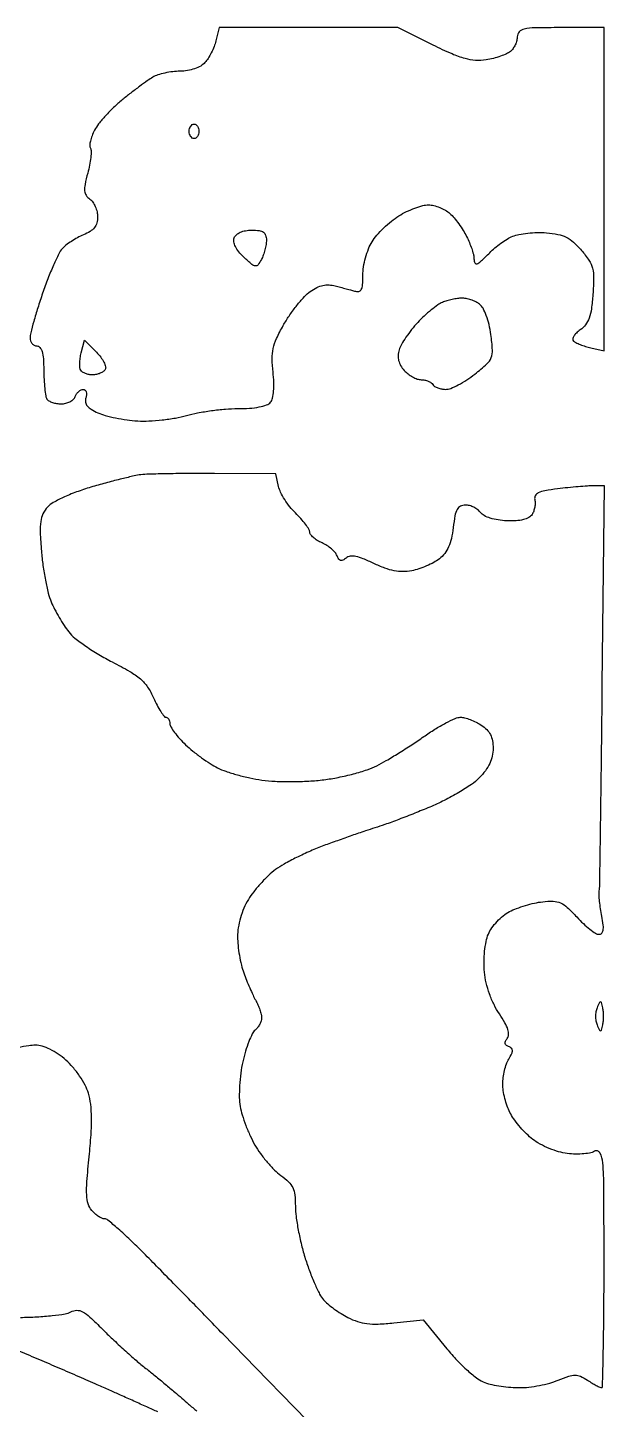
# Model space of a CAD drawing. Extents: x 0 to 102, y 0 to 135.
# Drawn here: x 91.41 to 101.53, y 111.12 to 135.36 of the extents above; entities that cross this region are included whole.
import ezdxf

# ---------------------------------------------------------------- set-up
doc = ezdxf.new("R2010")
doc.units = 0
doc.header["$MEASUREMENT"] = 0

msp = doc.modelspace()

# ---------------------------------------------------------------- linework, layer by layer
for points in [[(96.335622, 135.36), (94.770343, 135.36), (94.71228, 135.12735, -0.032558), (94.680315, 135.027446, -0.02282), (94.632081, 134.919551, -0.023116), (94.576127, 134.820045, -0.043777), (94.520797, 134.74665, -0.081279), (94.446238, 134.686956, -0.045162), (94.339754, 134.639063, -0.041574), (94.214577, 134.607193, -0.039105), (94.083238, 134.595602, 0.028632), (93.953983, 134.586915, 0.023254), (93.817119, 134.563301, 0.023847), (93.692758, 134.529547, 0.054785), (93.604389, 134.489852, 0.021069), (93.513688, 134.431231, 0.005624), (93.374433, 134.330304, 0.005691), (93.218605, 134.211897, 0.005844), (93.066896, 134.091, 0.0196), (92.919088, 133.960383, 0.017141), (92.774957, 133.812809, 0.017476), (92.653936, 133.670394, 0.048061), (92.5825, 133.559765, 0.028283), (92.539585, 133.463866, 0.03489), (92.511163, 133.370154, 0.037451), (92.49916, 133.290657, 0.158446), (92.510429, 133.244467, -0.14532), (92.524345, 133.193179, -0.020626), (92.517183, 133.082989, -0.022053), (92.497031, 132.949885, -0.017172), (92.463848, 132.807325, 0.014103), (92.416491, 132.609377, 0.072876), (92.409631, 132.497296, 0.128101), (92.436985, 132.419764, 0.086573), (92.502362, 132.351897, -0.085056), (92.553939, 132.298677, -0.048051), (92.59745, 132.21978, -0.04617), (92.627039, 132.129186, -0.055911), (92.637, 132.040387, -0.067095), (92.622808, 131.935104, -0.099664), (92.581079, 131.852268, -0.087164), (92.505753, 131.784643, -0.041272), (92.389316, 131.724733, 0.026051), (92.285346, 131.675177, 0.020279), (92.177754, 131.611057, 0.020689), (92.08217, 131.542913, 0.0459), (92.016915, 131.48182, 0.06747), (91.955961, 131.39115, 0.010442), (91.864267, 131.194466, 0.011482), (91.765695, 130.956289, 0.009759), (91.672399, 130.70064, 0.006241), (91.588228, 130.444867, 0.007905), (91.517166, 130.206411, 0.006414), (91.463499, 130.005474, 0.062121), (91.4526, 129.91809, 0.082446), (91.461584, 129.863975, 0.092418), (91.487491, 129.818021, 0.100633), (91.526075, 129.787294, 0.118538), (91.571379, 129.7764, -0.223844), (91.626035, 129.750641, -0.102652), (91.663661, 129.679303, -0.053291), (91.68588, 129.553112, -0.015016), (91.693437, 129.353156, 0.01119), (91.698507, 129.184915, 0.014059), (91.711067, 129.029461, 0.012219), (91.728286, 128.90093, 0.099316), (91.748851, 128.845556, 0.127077), (91.782658, 128.813138, 0.046458), (91.843674, 128.78598, 0.042338), (91.919037, 128.767433, 0.039189), (91.998442, 128.7612, 0.059514), (92.077574, 128.770652, 0.059626), (92.152199, 128.798477, 0.065417), (92.211377, 128.839543, 0.117307), (92.244594, 128.8881, -0.059139), (92.270138, 128.936626, -0.059466), (92.306291, 128.977723, -0.065329), (92.347081, 129.005632, -0.117936), (92.386246, 129.015, -0.184603), (92.417733, 129.002965, -0.136528), (92.438016, 128.971267, -0.095467), (92.443212, 128.923113, -0.056176), (92.431949, 128.866121, 0.114145), (92.425909, 128.790806, 0.132871), (92.454559, 128.725154, 0.089139), (92.524041, 128.664542, 0.030707), (92.642882, 128.602957, 0.038532), (92.77247, 128.557162, 0.015794), (92.954186, 128.514406, 0.015516), (93.153077, 128.480579, 0.019186), (93.340083, 128.461991, 0.026483), (93.538449, 128.460453, 0.016026), (93.772693, 128.478585, 0.016038), (94.00476, 128.511615, 0.027019), (94.196305, 128.555954, -0.023914), (94.390759, 128.602239, -0.013119), (94.63251, 128.64116, -0.013051), (94.88053, 128.667873, -0.0203), (95.095396, 128.6766, 0.017948), (95.301034, 128.683984, 0.03009), (95.4724, 128.706727, 0.03499), (95.602412, 128.7416, 0.137369), (95.670047, 128.788374, 0.119265), (95.705118, 128.860003, 0.033326), (95.724057, 128.984236, 0.029589), (95.728034, 129.140197, 0.020178), (95.714914, 129.317124, -0.025349), (95.699876, 129.552961, -0.056925), (95.717887, 129.731142, -0.05396), (95.776416, 129.906418, -0.020806), (95.893092, 130.135145, -0.020207), (95.995941, 130.301505, -0.016842), (96.11803, 130.469727, -0.017171), (96.240359, 130.616198, -0.043556), (96.341371, 130.710977, -0.038662), (96.453757, 130.786101, -0.059155), (96.56187, 130.831019, -0.065333), (96.669106, 130.846691, -0.062034), (96.778738, 130.834665, -0.003263), (96.871947, 130.811884, -0.002453), (96.974186, 130.785655, -0.00248), (97.070108, 130.760035, -0.005706), (97.14195, 130.739582, 0.105169), (97.216919, 130.733631, 0.242505), (97.262082, 130.76494, 0.107114), (97.284871, 130.845592, 0.015248), (97.290316, 131.018549, -0.040568), (97.302063, 131.161355, -0.026085), (97.337589, 131.323791, -0.026188), (97.389383, 131.480166, -0.043873), (97.450801, 131.604164, -0.041678), (97.534424, 131.71864, -0.022179), (97.655206, 131.846088, -0.021923), (97.791027, 131.966189, -0.03167), (97.921731, 132.058889, -0.02633), (98.056004, 132.132404, -0.023485), (98.202411, 132.194532, -0.024188), (98.339404, 132.23781, -0.064495), (98.44085, 132.25095, -0.059485), (98.532811, 132.23997, -0.036303), (98.637065, 132.206548, -0.035975), (98.73703, 132.157675, -0.052277), (98.816232, 132.099794, -0.03461), (98.889288, 132.023854, -0.017306), (98.971286, 131.918687, -0.017093), (99.048994, 131.803489, -0.024136), (99.109529, 131.695521, -0.016139), (99.157863, 131.59026, -0.016709), (99.198708, 131.483299, -0.016654), (99.227796, 131.388612, -0.066284), (99.2358, 131.328502, 0.038818), (99.239191, 131.284886, 0.057897), (99.249418, 131.248059, 0.076117), (99.264411, 131.222959, 0.223722), (99.282158, 131.2146, 0.165216), (99.309002, 131.223719, 0.012469), (99.369621, 131.272728, 0.016142), (99.44007, 131.336681, 0.011545), (99.514808, 131.412484, -0.029376), (99.601952, 131.494785, -0.019838), (99.710122, 131.578464, -0.020022), (99.821555, 131.651266, -0.037113), (99.918107, 131.699642, -0.051017), (100.02746, 131.732078, -0.020631), (100.181581, 131.754606, -0.020158), (100.350745, 131.765375, -0.024132), (100.510307, 131.761387, -0.030509), (100.712035, 131.734142, -0.067784), (100.858414, 131.683905, -0.068645), (100.9849, 131.596806, -0.031968), (101.123371, 131.453078, -0.029909), (101.254259, 131.278399, -0.082069), (101.316821, 131.138111, -0.066987), (101.337526, 130.969153, -0.015299), (101.325283, 130.680764, -0.015952), (101.298535, 130.426774, -0.052059), (101.258264, 130.262813, -0.077118), (101.195782, 130.148115, -0.076913), (101.101433, 130.057623, 0.038936), (101.034561, 130.002561, 0.066003), (100.989467, 129.945911, 0.098118), (100.971784, 129.896685, 0.25119), (100.984121, 129.862132, 0.07265), (101.026169, 129.83394, 0.018102), (101.102308, 129.800904, 0.018118), (101.193107, 129.769097, 0.017312), (101.28735, 129.743411), (101.52, 129.688576), (101.52, 132.524288), (101.52, 135.36), (100.7586, 135.36, 0.004759), (100.3083, 135.355714, 0.046691), (100.119732, 135.334438, 0.14993), (100.031518, 135.285866, 0.194873), (99.9972, 135.201159, -0.064138), (99.988431, 135.133077, -0.044339), (99.962141, 135.059881, -0.0445), (99.923542, 134.992838, -0.066786), (99.877849, 134.943265, -0.067369), (99.81138, 134.90176, -0.021872), (99.703556, 134.858704, -0.021355), (99.578165, 134.82081, -0.022478), (99.452113, 134.794493, -0.0556), (99.2679, 134.785313, -0.052434), (99.082371, 134.81641, -0.035996), (98.854421, 134.897764, -0.011064), (98.523314, 135.052387), (97.900901, 135.36)], [(94.329, 133.668, -0.148195), (94.361263, 133.658223, -0.098894), (94.388749, 133.630723, -0.082425), (94.407281, 133.589614, -0.064853), (94.4136, 133.5411, -0.064853), (94.407281, 133.492586, -0.082425), (94.388749, 133.451477, -0.098894), (94.361263, 133.423977, -0.148195), (94.329, 133.4142, -0.148195), (94.296737, 133.423977, -0.098894), (94.269251, 133.451477, -0.082425), (94.250719, 133.492586, -0.064853), (94.2444, 133.5411, -0.064853), (94.250719, 133.589614, -0.082425), (94.269251, 133.630723, -0.098894), (94.296737, 133.658223, -0.148195)], [(95.341545, 131.8068, -0.029874), (95.471754, 131.799013, -0.120252), (95.545813, 131.771237, -0.169264), (95.584845, 131.718515, -0.075626), (95.598, 131.632038, -0.040039), (95.591678, 131.553223, -0.023381), (95.572205, 131.460414, -0.023274), (95.543835, 131.368741, -0.0362), (95.510186, 131.293195, -0.03599), (95.450728, 131.199059, -0.272772), (95.404329, 131.179282, -0.14613), (95.344995, 131.205771, -0.009396), (95.202087, 131.333373, -0.034229), (95.113674, 131.427388, -0.056174), (95.054413, 131.519028, -0.071371), (95.026816, 131.602501, -0.136643), (95.033445, 131.672217, -0.124375), (95.072336, 131.727403, -0.074536), (95.140649, 131.770292, -0.061289), (95.232649, 131.797687, -0.041771)], [(99.0243, 130.614347, 0.031609), (98.947281, 130.608251, 0.017881), (98.8551, 130.591673, 0.017796), (98.762991, 130.568223, 0.02782), (98.6859, 130.54091, 0.055301), (98.603163, 130.494997, 0.016615), (98.488377, 130.407676, 0.016434), (98.365194, 130.300413, 0.017133), (98.251083, 130.186722, 0.020626), (98.145052, 130.063795, 0.018834), (98.046083, 129.928859, 0.019225), (97.96689, 129.801617, 0.056373), (97.926207, 129.706887, 0.059579), (97.909139, 129.609783, 0.074137), (97.917643, 129.518628, 0.07188), (97.952795, 129.431765, 0.051924), (98.014587, 129.347337, 0.045015), (98.082236, 129.284912, 0.038882), (98.16324, 129.232122, 0.040749), (98.24481, 129.195852, 0.084434), (98.313319, 129.1842, -0.050716), (98.374994, 129.177928, -0.047913), (98.435389, 129.159349, -0.051505), (98.485745, 129.132027, -0.104677), (98.5167, 129.0996, 0.115803), (98.549084, 129.067135, 0.049316), (98.604499, 129.039851, 0.045234), (98.672043, 129.021263, 0.044567), (98.742169, 129.015, 0.096198), (98.830853, 129.032222, 0.024751), (98.963894, 129.093738, 0.024264), (99.111506, 129.180448, 0.022559), (99.253785, 129.283045, 0.016572), (99.46349, 129.460752, 0.112375), (99.540946, 129.571375, 0.113262), (99.56259, 129.704247, 0.016951), (99.535946, 129.975298, 0.025375), (99.503554, 130.150691, 0.031155), (99.455036, 130.309985, 0.034051), (99.397245, 130.43733, 0.107103), (99.336586, 130.508263, 0.048399), (99.269443, 130.549724, 0.032261), (99.185829, 130.584287, 0.03246), (99.099508, 130.607488, 0.053418)], [(92.616319, 129.666336, -0.033742), (92.692772, 129.578804, -0.046118), (92.748199, 129.490064, -0.054616), (92.777099, 129.412584, -0.203092), (92.769337, 129.362197, -0.100987), (92.735671, 129.32641, -0.052071), (92.681801, 129.296235, -0.048744), (92.617583, 129.275726, -0.05298), (92.5524, 129.2688, -0.046166), (92.487797, 129.274778, -0.045993), (92.425302, 129.292508, -0.049986), (92.373817, 129.318548, -0.112742), (92.343305, 129.349509, -0.113177), (92.327718, 129.395287, -0.030799), (92.324549, 129.472143, -0.029503), (92.33171, 129.562191, -0.026896), (92.349501, 129.653648), (92.405578, 129.877077)], [(94.686422, 127.538435, 0.002254), (94.258706, 127.53807, 0.002866), (93.864, 127.533692, 0.002245), (93.533197, 127.52664, 0.023675), (93.3984, 127.516763, 0.025397), (93.278912, 127.496096, 0.004757), (93.062644, 127.445102, 0.00508), (92.810829, 127.380472, 0.004628), (92.5524, 127.308768, 0.017195), (92.297132, 127.225789, 0.019145), (92.057318, 127.128063, 0.019018), (91.860395, 127.029691, 0.084928), (91.759636, 126.94974, 0.069989), (91.679335, 126.830025, 0.078199), (91.638974, 126.6972, 0.04602), (91.630068, 126.507654, 0.009655), (91.651438, 126.175939, 0.014145), (91.679537, 125.925959, 0.012687), (91.722536, 125.668672, 0.012834), (91.772923, 125.439734, 0.038401), (91.823167, 125.287639, 0.020409), (91.883195, 125.159013, 0.012595), (91.963631, 125.012694, 0.012626), (92.05057, 124.871869, 0.022065), (92.130498, 124.760491, 0.057868), (92.239898, 124.650385, 0.017146), (92.43087, 124.508579, 0.016958), (92.658128, 124.362749, 0.017523), (92.892317, 124.234336, -0.014001), (93.202493, 124.067088, -0.04821), (93.388472, 123.934635, -0.065518), (93.514353, 123.792475, -0.044625), (93.618915, 123.603195, 0.015675), (93.68152, 123.472549, 0.023056), (93.745237, 123.362367, 0.01987), (93.803369, 123.279219, 0.234384), (93.837681, 123.2622, -0.158664), (93.863739, 123.253718, -0.097015), (93.885931, 123.229798, -0.078827), (93.900916, 123.194078, -0.060043), (93.906, 123.151896, 0.136717), (93.922238, 123.093619, 0.023502), (93.986767, 122.997347, 0.024074), (94.07568, 122.888652, 0.019452), (94.18095, 122.780667, 0.019987), (94.307075, 122.670211, 0.013453), (94.459225, 122.553973, 0.013565), (94.612775, 122.449294, 0.02602), (94.742168, 122.375346, 0.0352), (94.886125, 122.315024, 0.014489), (95.088482, 122.252992, 0.014251), (95.310274, 122.198721, 0.017766), (95.519116, 122.161592, 0.024108), (95.749695, 122.140269, 0.01227), (96.040804, 122.134601, 0.012161), (96.341957, 122.143454, 0.017802), (96.606036, 122.167102, 0.018298), (96.858884, 122.208296, 0.014996), (97.125588, 122.270205, 0.015259), (97.367523, 122.342031, 0.038177), (97.537447, 122.412959, 0.015212), (97.699603, 122.502001, 0.006077), (97.916369, 122.633339, 0.006008), (98.146834, 122.780706, 0.007534), (98.356733, 122.923075, -0.014093), (98.55368, 123.05292, -0.017224), (98.745098, 123.162582, -0.015856), (98.910167, 123.243155, -0.105991), (98.999002, 123.2622, -0.062879), (99.0743, 123.252693, -0.02638), (99.17195, 123.222065, -0.025591), (99.274233, 123.177871, -0.030263), (99.365677, 123.12557, -0.053001), (99.461783, 123.046904, -0.076504), (99.526044, 122.958069, -0.073523), (99.56223, 122.851294, -0.045023), (99.5742, 122.71863, -0.055845), (99.559029, 122.583223, -0.054215), (99.514243, 122.453094, -0.049371), (99.438021, 122.325492, -0.034262), (99.329007, 122.197532, -0.04954), (99.192929, 122.083453, -0.016496), (98.97314, 121.943907, -0.016237), (98.717957, 121.804423, -0.017801), (98.461857, 121.686301, -0.004494), (98.198921, 121.578964, -0.003977), (97.923195, 121.47182, -0.003996), (97.673297, 121.379272, -0.012149), (97.5015, 121.321883, 0.006514), (97.333366, 121.267816, 0.002431), (97.098666, 121.187682, 0.002408), (96.84369, 121.097862, 0.002914), (96.605349, 121.011039, 0.014354), (96.370683, 120.916255, 0.011942), (96.126788, 120.802486, 0.012116), (95.908388, 120.687512, 0.031717), (95.759429, 120.591567, 0.031062), (95.63527, 120.487468, 0.018395), (95.500098, 120.349227, 0.018368), (95.374891, 120.200774, 0.029893), (95.281263, 120.065131, 0.035945), (95.204298, 119.91456, 0.029609), (95.14387, 119.744528, 0.030024), (95.104817, 119.571705, 0.041197), (95.092107, 119.4129, 0.025399), (95.100164, 119.261793, 0.016072), (95.124129, 119.086926, 0.016136), (95.158843, 118.91621, 0.028472), (95.199938, 118.7784, 0.009221), (95.248454, 118.651504, 0.007127), (95.305826, 118.514998, 0.007213), (95.363071, 118.389033, 0.017125), (95.410165, 118.297512, -0.024612), (95.449682, 118.217803, -0.02164), (95.483075, 118.131137, -0.022215), (95.506342, 118.050247, -0.058982), (95.5134, 117.990621, -0.076365), (95.505164, 117.937009, -0.044476), (95.480143, 117.876785, -0.043262), (95.443511, 117.819522, -0.055677), (95.400186, 117.774558, 0.10711), (95.350066, 117.710598, 0.019866), (95.289932, 117.572819, 0.020488), (95.231627, 117.403061, 0.017428), (95.183834, 117.219729, 0.022645), (95.148482, 117.019643, 0.017573), (95.127621, 116.799453, 0.017892), (95.122745, 116.59234, 0.040376), (95.137302, 116.43618, 0.031939), (95.173356, 116.287251, 0.016036), (95.236727, 116.104293, 0.015855), (95.314637, 115.918581, 0.022599), (95.396281, 115.759478, 0.026926), (95.492294, 115.610715, 0.01979), (95.613664, 115.456432, 0.020108), (95.740514, 115.319266, 0.04139), (95.852126, 115.224968, -0.037134), (95.985371, 115.11432, -0.091637), (96.059004, 115.011352, -0.083008), (96.09498, 114.882557, -0.026695), (96.1056, 114.683787, 0.033846), (96.117597, 114.506767, 0.013268), (96.157059, 114.265107, 0.013062), (96.213706, 114.00511, 0.015877), (96.280779, 113.764998, 0.013372), (96.358276, 113.539403, 0.014245), (96.446233, 113.32304, 0.013939), (96.532152, 113.141706, 0.061921), (96.598029, 113.044172, 0.039717), (96.672587, 112.971343, 0.016965), (96.782749, 112.885782, 0.016661), (96.906965, 112.802052, 0.021043), (97.027359, 112.733484, 0.040712), (97.195183, 112.663663, 0.048978), (97.362073, 112.627218, 0.039261), (97.560383, 112.619552, 0.015797), (97.831059, 112.63892), (98.3475, 112.692314), (98.762025, 112.186015, 0.018954), (98.940612, 111.984017, 0.020421), (99.129768, 111.801297, 0.020854), (99.3048, 111.658139, 0.077259), (99.430299, 111.591258, 0.032559), (99.552903, 111.557282, 0.015396), (99.714597, 111.528784, 0.015186), (99.886263, 111.509252, 0.020734), (100.041793, 111.5028, 0.02968), (100.201637, 111.512297, 0.018586), (100.386816, 111.541393, 0.018642), (100.567699, 111.583803, 0.032061), (100.713978, 111.634182, -0.01642), (100.900476, 111.705008, -0.082714), (101.010079, 111.723264, -0.107837), (101.10536, 111.702472, -0.037606), (101.228933, 111.634182, 0.009573), (101.309033, 111.583863, 0.012716), (101.383846, 111.541393, 0.01005), (101.447342, 111.509077, 0.113151), (101.474723, 111.5028, 0.407443), (101.493244, 111.520896, 0.000449), (101.5067, 112.124956, 0.00334), (101.516746, 112.80864, 0.002003), (101.52, 113.620777, 0.001061), (101.517058, 115.007075, 0.019393), (101.498078, 115.447917, 0.101225), (101.447653, 115.620947, 0.415991), (101.353644, 115.649722, -0.077115), (101.264737, 115.618525, -0.029811), (101.134756, 115.602332, -0.028121), (100.986527, 115.60113, -0.027619), (100.838193, 115.616513, -0.03905), (100.686351, 115.653129, -0.025722), (100.518504, 115.717481, -0.025893), (100.360709, 115.797502, -0.044631), (100.24011, 115.881845, -0.02636), (100.135715, 115.979532, -0.018229), (100.027879, 116.100171, -0.018428), (99.932492, 116.224064, -0.035519), (99.867261, 116.330876, -0.035862), (99.819794, 116.441431, -0.022606), (99.779784, 116.576163, -0.02267), (99.752326, 116.712936, -0.038217), (99.7434, 116.829547, -0.034349), (99.751126, 116.941877, -0.024863), (99.774464, 117.065183, -0.025274), (99.808573, 117.180618, -0.048916), (99.84915, 117.267801, 0.021222), (99.899977, 117.362881, 0.116684), (99.912363, 117.419285, 0.21211), (99.894653, 117.457478, 0.09326), (99.845619, 117.48638, -0.076504), (99.801709, 117.510331, -0.190513), (99.783159, 117.54112, -0.162859), (99.789308, 117.579923, -0.053219), (99.821795, 117.628823, 0.16671), (99.847018, 117.69536, 0.08534), (99.834564, 117.784825, 0.053249), (99.782543, 117.902907, 0.018872), (99.684464, 118.059655, -0.035419), (99.590243, 118.221935, -0.028145), (99.511512, 118.408694, -0.027996), (99.453818, 118.604382, -0.033746), (99.422669, 118.793478, -0.02692), (99.41526, 118.969922, -0.022591), (99.425934, 119.156879, -0.02331), (99.451763, 119.329154, -0.049357), (99.490847, 119.45821, -0.055812), (99.551013, 119.56725, -0.034332), (99.643813, 119.680992, -0.034123), (99.752503, 119.782163, -0.050893), (99.861066, 119.853239, -0.030185), (99.984837, 119.908159, -0.017008), (100.140694, 119.960371, -0.016928), (100.302134, 120.002521, -0.026491), (100.443625, 120.0266, -0.036049), (100.628836, 120.034667, -0.098181), (100.756199, 120.005614, -0.082165), (100.875708, 119.926635, -0.020327), (101.041832, 119.75945, 0.018294), (101.156653, 119.642952, 0.023236), (101.271202, 119.544574, 0.022191), (101.372189, 119.472667, 0.144592), (101.431326, 119.4552, 0.200063), (101.478815, 119.474994, 0.158082), (101.504124, 119.52514, 0.070306), (101.505371, 119.617844, 0.01623), (101.480518, 119.77245, -0.011456), (101.458215, 119.903216, -0.011746), (101.442136, 120.033785, -0.011558), (101.433479, 120.147574, -0.047472), (101.436385, 120.2166, 0.030412), (101.443994, 120.316356, 0.000149), (101.459247, 121.331337, 0.000685), (101.474678, 122.486387, 0.000434), (101.489658, 123.83325), (101.525445, 127.323), (101.332372, 127.322265, 0.015768), (101.22996, 127.318644, 0.004307), (101.068681, 127.306445, 0.004351), (100.885941, 127.289437, 0.004519), (100.705821, 127.269444, 0.012908), (100.484303, 127.237008, 0.067786), (100.367272, 127.199961, 0.160849), (100.314057, 127.149291, 0.183147), (100.305071, 127.07983, -0.063353), (100.311707, 127.018109, -0.040595), (100.304459, 126.946297, -0.040349), (100.285552, 126.875904, -0.058718), (100.257026, 126.818377, -0.127278), (100.199179, 126.765563, -0.061301), (100.104719, 126.729542, -0.046481), (99.97614, 126.710245, -0.023987), (99.813347, 126.708925, -0.028528), (99.660355, 126.723796, -0.03816), (99.524618, 126.755609, -0.043778), (99.417585, 126.800107, -0.114983), (99.354945, 126.853998, 0.072409), (99.305891, 126.90399, 0.048329), (99.237556, 126.946236, 0.047923), (99.161534, 126.974968, 0.066493), (99.089426, 126.9846, 0.113681), (99.00164, 126.964379, 0.156336), (98.943502, 126.908796, 0.080935), (98.905116, 126.798946, 0.015605), (98.8749, 126.58975, -0.026554), (98.843105, 126.399206, -0.050016), (98.794337, 126.251241, -0.060173), (98.72497, 126.135134, -0.064164), (98.631247, 126.04169, -0.040422), (98.534411, 125.978942, -0.02192), (98.406586, 125.917145, -0.021703), (98.27015, 125.865308, -0.031907), (98.146098, 125.832852, -0.046803), (97.991469, 125.81756, -0.04895), (97.839068, 125.831742, -0.042282), (97.674451, 125.878212, -0.023157), (97.48174, 125.961043, 0.016489), (97.29741, 126.0432, 0.04895), (97.164882, 126.082529, 0.077674), (97.067254, 126.086008, 0.144317), (96.995071, 126.054972, -0.054544), (96.941277, 126.019439, -0.182474), (96.899979, 126.01472, -0.185098), (96.86625, 126.038457, -0.056333), (96.836954, 126.094873, 0.087677), (96.802877, 126.151553, 0.035833), (96.738953, 126.215163, 0.034062), (96.658793, 126.275246, 0.036912), (96.573274, 126.322111, -0.032779), (96.491239, 126.366191, -0.040357), (96.421535, 126.418009, -0.044905), (96.37233, 126.469664, -0.162886), (96.35705, 126.51173, 0.134284), (96.342093, 126.561404, 0.020276), (96.282891, 126.647943, 0.021515), (96.202568, 126.746554, 0.017111), (96.107895, 126.846005, -0.031319), (96.009812, 126.955078, -0.025852), (95.919174, 127.082555, -0.026611), (95.848135, 127.208614, -0.060962), (95.812017, 127.311305), (95.762944, 127.5345)], [(101.496996, 118.16505, 0.008005), (101.472936, 118.258969, 0.338063), (101.457438, 118.2708, 0.291205), (101.439801, 118.259577, 0.006693), (101.397141, 118.16505, 0.061668), (101.377184, 118.097522, 0.04107), (101.370558, 118.017, 0.04107), (101.377184, 117.936478, 0.061668), (101.397141, 117.86895, 0.006693), (101.439801, 117.774423, 0.291205), (101.457438, 117.7632, 0.338063), (101.472936, 117.775031, 0.008005), (101.496996, 117.86895, 0.036447), (101.508011, 117.936391, 0.022265), (101.511603, 118.017, 0.022265), (101.508011, 118.097609, 0.036447)]]:
    msp.add_lwpolyline(points, format="xyb", close=True)
for points in [[(96.78385, 110.438644), (96.083092, 111.159786), (95.410491, 111.851955), (94.838633, 112.440451, -0.000002), (94.54195, 112.74577, 0.00077), (94.304668, 112.989209, 0.000405), (94.008981, 113.291146, 0.000403), (93.705544, 113.599997, 0.000619), (93.442422, 113.86672, 0.00745), (93.209319, 114.095509, 0.011029), (92.997679, 114.288408, 0.006428), (92.815953, 114.44278, 0.174575), (92.757584, 114.4638, -0.110587), (92.712565, 114.47388, -0.0369), (92.653439, 114.50729, -0.034621), (92.59137, 114.555194, -0.033175), (92.535552, 114.61185, -0.104659), (92.473023, 114.725478, -0.061619), (92.446471, 114.878845, -0.031853), (92.450141, 115.118062, -0.005976), (92.489949, 115.554405, 0.009241), (92.522479, 115.93869, 0.019501), (92.530547, 116.237733, 0.025019), (92.515761, 116.475711, 0.044784), (92.476564, 116.667509, 0.049529), (92.418622, 116.80844, 0.026709), (92.321612, 116.969378, 0.026335), (92.20421, 117.124289, 0.037288), (92.083111, 117.247754, 0.030474), (91.945203, 117.354698, 0.035693), (91.80217, 117.437989, 0.039449), (91.666031, 117.491909, 0.074701), (91.549611, 117.5094, 0.036911), (91.42862, 117.500456, 0.011495), (91.24898, 117.469515, 0.011422)], [(91.285876, 112.735996, 0.011311), (91.574002, 112.74511, 0.013779), (91.842982, 112.767162, 0.012338), (92.066474, 112.797297, 0.088102), (92.169131, 112.832972, -0.124896), (92.271224, 112.860316, -0.129513), (92.372472, 112.835067, -0.061499), (92.501976, 112.741664, -0.010539), (92.720418, 112.530376, 0.00839), (92.896794, 112.358303, 0.005503), (93.105419, 112.165787, 0.005536), (93.31279, 111.982735, 0.010588), (93.48395, 111.8412, -0.003236), (93.645887, 111.711253, -0.002391), (93.823444, 111.565456, -0.002416), (93.989895, 111.426077, -0.00542), (94.114588, 111.318296, 0.003103), (94.232972, 111.215004, 0.001753), (94.377707, 111.091178, 0.00175)], [(93.6945, 111.07754, 0.000175), (93.501937, 111.164301, 0.000103), (93.2715, 111.267972, 0.000103), (93.041061, 111.37153, 0.000176), (92.8485, 111.457938, 0.002175), (92.631952, 111.553888, 0.000722), (92.313669, 111.692714, 0.000719), (91.96052, 111.845539, 0.000818), (91.6218, 111.990885, 0.004303), (91.273838, 112.135995, 0.003337)]]:
    msp.add_lwpolyline(points, format="xyb")

doc.saveas('drawing.dxf')
